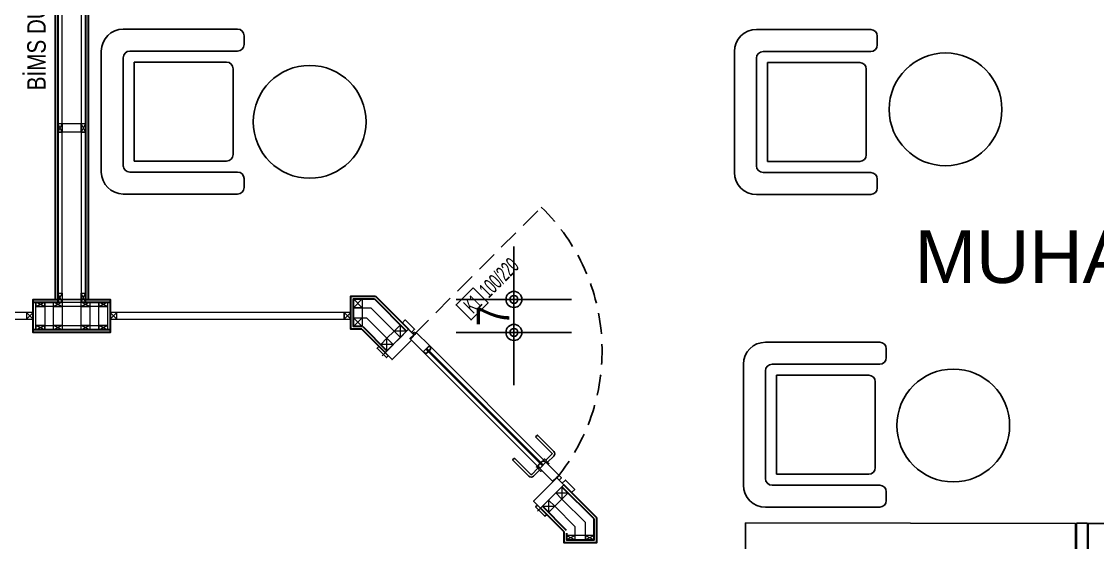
# Model space of a CAD drawing. Header units: centimetres. Extents: x 681015 to 688218, y 3995806 to 4004619.
# Drawn here: x 683788.7 to 684278.3, y 4002917.2 to 4003154 of the extents above; entities that cross this region are included whole.
import ezdxf
from ezdxf.enums import TextEntityAlignment as Align

# ---------------------------------------------------------------- set-up
doc = ezdxf.new("R2010")
doc.units = ezdxf.units.CM
doc.header["$LTSCALE"] = 100
doc.header["$MEASUREMENT"] = 0
doc.header["$PDMODE"] = 3
doc.linetypes.add('DUZ', pattern=[500, 500])
doc.linetypes.add('HIDDEN2', pattern=[0.1875, 0.125, -0.0625])
doc.layers.get('0').update_dxf_attribs({"linetype": 'DUZ'})
doc.layers.add('0 rölöve', color=7, linetype='Continuous', true_color=0xf1380e)
for name, color, linetype in [('A-PROFİL', 3, 'Continuous'), ('A-TEFRİŞ 2', 35, 'Continuous'), ('DIM-IC', 10, 'Continuous'), ('DUV', 4, 'Continuous'), ('kapi', 2, 'Continuous'), ('NOTASYON', 7, 'Continuous'), ('YAZI', 7, 'Continuous')]:
    doc.layers.add(name, color=color, linetype=linetype)
for name, color, linetype, lineweight in [('CAM', 151, 'Continuous', 15), ('no3_alçıpan kesit', 14, 'Continuous', 20), ('no3_kutu profil gorunus', 8, 'Continuous', 0), ('no3_kutuprofil kesit', 74, 'Continuous', 18), ('no3_mobilya aydınlatma', 50, 'Continuous', 13)]:
    doc.layers.add(name, color=color, linetype=linetype, lineweight=lineweight)
doc.styles.add('BAS', font='arial.ttf', dxfattribs={"height": 100})
doc.styles.add('OL', font='arial.ttf', dxfattribs={"width": 0.8, "height": 15})
doc.styles.add('SIMPLEX', font='turkce.shx', dxfattribs={"width": 0.65, "height": 10})
doc.styles.get("Standard").update_dxf_attribs({"font": 'arial.ttf'})
doc.dimstyles.new('ahmet 50', dxfattribs={"dimtxt": 25, "dimasz": 12, "dimexe": 0.18, "dimexo": 0.06, "dimgap": 2, "dimtad": 1, "dimdec": 0, "dimlfac": 0.5, "dimrnd": 1, "dimzin": 9, "dimdsep": 46, "dimtxsty": 'OL', "dimblk": 'DIMDOT2', "dimcen": 0.09, "dimse1": 1, "dimse2": 1, "dimclrd": 256, "dimclre": 256, "dimadec": 0, "dimazin": 0, "dimtfac": 1, "dimtdec": 0, "dimtix": 1, "dimtmove": 2, "dimatfit": 3, "dimldrblk": 'DIMDOT2', "dimfxl": 1, "dimtolj": 1, "dimarcsym": 0})

# ---------------------------------------------------------------- blocks, each defined once
blk = doc.blocks.new('DIMDOT2')
at = {"color": 0, "linetype": 'ByBlock'}
blk.add_line((0, -2.1875), (0, 2.1875), dxfattribs=at)
blk.add_line((-1, 0), (1, 0))
for radius in [0.3038, 0.1511]:
    blk.add_circle((0, 0), radius)
blk = doc.blocks.new('*D5606')
at = {"layer": 'DEFPOINTS', "color": 0, "transparency": 16777216}
for p in [(683960.66, 4003027.71), (683939.13, 4003012.71), (684012.73, 4003012.71)]:
    blk.add_point(p, dxfattribs=at)
at = {"layer": 'DIM-IC', "lineweight": -2, "transparency": 16777216}
for p, q in [((684012.73, 4003039.71), (684012.73, 4003051.71)), ((684012.73, 4003027.71), (684012.73, 4003012.71)), ((684012.73, 4003000.71), (684012.73, 4002988.71))]:
    blk.add_line(p, q, dxfattribs=at)
at = {"layer": 'DIM-IC', "lineweight": -2, "transparency": 16777216, "xscale": 12, "yscale": 12, "zscale": 12}
for p, rotation in [((684012.73, 4003027.71), 270), ((684012.73, 4003012.71), 90)]:
    blk.add_blockref('DIMDOT2', p, dxfattribs=dict(at, rotation=rotation))
at = {"layer": 'DIM-IC', "color": 0, "transparency": 16777216, "insert": (684003.23, 4003020.21), "char_height": 15, "attachment_point": 5, "rotation": 90, "style": 'OL'}
blk.add_mtext('\\A1;7', dxfattribs=at)
blk = doc.blocks.new('NOT-1')
at = {"layer": 'NOTASYON'}
blk.add_lwpolyline([(15.71, 13.8), (15.71, 0), (0, 0), (0, 13.8)], close=True, dxfattribs=at)
at = {"layer": 'NOTASYON', "style": 'SIMPLEX', "width": 0.55}
for tag, p in [('ISIM', (1.77, -1.37)), ('BOYUT', (17.74, -1.37))]:
    blk.add_attdef(tag, text='', height=10, dxfattribs=at).set_placement(p, align=Align.BOTTOM_LEFT)
blk = doc.blocks.new('vdfv')
at = {"layer": 'no3_kutu profil gorunus'}
blk.add_lwpolyline([(686283.78, 4060120.84), (686283.78, 4060117.84), (686438.78, 4060117.84), (686438.78, 4060120.84)], close=True, dxfattribs=at)
at = {"layer": 'no3_kutuprofil kesit'}
for points in [[(686286.78, 4060120.84), (686283.78, 4060120.84), (686283.78, 4060117.84), (686286.78, 4060117.84), (686286.78, 4060120.84), (686283.78, 4060117.84), (686286.78, 4060117.84), (686283.78, 4060120.84)], [(686337.8, 4060120.84), (686334.8, 4060120.84), (686334.8, 4060117.84), (686337.8, 4060117.84), (686337.8, 4060120.84), (686334.8, 4060117.84), (686337.8, 4060117.84), (686334.8, 4060120.84)], [(686387.74, 4060120.84), (686384.74, 4060120.84), (686384.74, 4060117.84), (686387.74, 4060117.84), (686387.74, 4060120.84), (686384.74, 4060117.84), (686387.74, 4060117.84), (686384.74, 4060120.84)], [(686438.78, 4060120.84), (686435.78, 4060120.84), (686435.78, 4060117.84), (686438.78, 4060117.84), (686438.78, 4060120.84), (686435.78, 4060117.84), (686438.78, 4060117.84), (686435.78, 4060120.84)]]:
    blk.add_lwpolyline(points, dxfattribs=at)

msp = doc.modelspace()

# ---------------------------------------------------------------- linework, layer by layer
at = {"layer": 'A-PROFİL', "lineweight": -2}
msp.add_lwpolyline([(683829.04, 4003012.71), (683794.04, 4003012.71), (683794.04, 4003027.71), (683829.04, 4003027.71)], close=True, dxfattribs=at)
at = {"layer": 'A-TEFRİŞ 2'}
for p, q in [((683834.99, 4003150.61), (683886.99, 4003150.61)), ((683889.99, 4003143.61), (683889.99, 4003147.61)), ((684123.09, 4003150.41), (684175.09, 4003150.41)), ((684178.09, 4003143.41), (684178.09, 4003147.41)), ((683824.99, 4003088.11), (683824.99, 4003140.61)), ((683834.99, 4003088.11), (683834.99, 4003137.61)), ((683837.99, 4003140.61), (683886.99, 4003140.61)), ((684113.09, 4003087.91), (684113.09, 4003140.41)), ((684123.09, 4003087.91), (684123.09, 4003137.41)), ((684126.09, 4003140.41), (684175.09, 4003140.41)), ((683839.99, 4003135.61), (683881.99, 4003135.61)), ((683839.99, 4003090.61), (683839.99, 4003135.61)), ((683839.99, 4003135.61), (683839.99, 4003090.61)), ((683839.99, 4003135.61), (683881.99, 4003135.61)), ((683884.99, 4003093.61), (683884.99, 4003132.61)), ((683884.99, 4003132.61), (683884.99, 4003093.61)), ((684128.09, 4003135.41), (684170.09, 4003135.41)), ((684128.09, 4003090.41), (684128.09, 4003135.41)), ((684128.09, 4003135.41), (684128.09, 4003090.41)), ((684128.09, 4003135.41), (684170.09, 4003135.41)), ((684173.09, 4003093.41), (684173.09, 4003132.41)), ((684173.09, 4003132.41), (684173.09, 4003093.41)), ((683834.99, 4003088.11), (683834.99, 4003088.61)), ((683839.99, 4003090.61), (683881.99, 4003090.61)), ((683839.99, 4003090.61), (683881.99, 4003090.61)), ((684123.09, 4003087.91), (684123.09, 4003088.41)), ((684128.09, 4003090.41), (684170.09, 4003090.41)), ((684128.09, 4003090.41), (684170.09, 4003090.41)), ((683824.99, 4003088.11), (683824.99, 4003085.61)), ((683837.99, 4003085.61), (683886.99, 4003085.61)), ((684113.09, 4003087.91), (684113.09, 4003085.41)), ((684126.09, 4003085.41), (684175.09, 4003085.41)), ((683889.99, 4003082.61), (683889.99, 4003078.61)), ((684178.09, 4003082.41), (684178.09, 4003078.41)), ((683834.99, 4003075.61), (683886.99, 4003075.61)), ((684123.09, 4003075.41), (684175.09, 4003075.41)), ((684127.18, 4003008.24), (684179.18, 4003008.24)), ((684182.18, 4003001.24), (684182.18, 4003005.24)), ((684117.18, 4002995.74), (684117.18, 4002998.24)), ((684117.18, 4002995.74), (684117.18, 4002943.24)), ((684127.18, 4002995.74), (684127.18, 4002946.24)), ((684127.18, 4002995.74), (684127.18, 4002995.24)), ((684130.18, 4002998.24), (684179.18, 4002998.24)), ((684132.18, 4002993.24), (684174.18, 4002993.24)), ((684132.18, 4002993.24), (684132.18, 4002948.24)), ((684132.18, 4002948.24), (684132.18, 4002993.24)), ((684132.18, 4002993.24), (684174.18, 4002993.24)), ((684177.18, 4002990.24), (684177.18, 4002951.24)), ((684177.18, 4002951.24), (684177.18, 4002990.24)), ((684132.18, 4002948.24), (684174.18, 4002948.24)), ((684132.18, 4002948.24), (684174.18, 4002948.24)), ((684130.18, 4002943.24), (684179.18, 4002943.24)), ((684182.18, 4002940.24), (684182.18, 4002936.24)), ((684127.18, 4002933.24), (684179.18, 4002933.24)), ((684273.69, 4002925.96), (684268.69, 4002925.96)), ((684268.69, 4002925.96), (684268.69, 4002726.56)), ((684273.69, 4002726.56), (684273.69, 4002925.96))]:
    msp.add_line(p, q, dxfattribs=at)
for points in [[(684118.12, 4002926.16), (684268.21, 4002925.86), (684268.21, 4002835.86), (684117.93, 4002836.16), (684118.12, 4002926.16)], [(684424.18, 4002925.86), (684274.09, 4002925.86), (684273.91, 4002835.86), (684424.18, 4002835.86), (684424.18, 4002925.86)]]:
    msp.add_lwpolyline(points, dxfattribs=at)
for centre in [(684209.13, 4003114.1), (683919.82, 4003108.45), (684212.65, 4002970.37)]:
    msp.add_circle(centre, 25.65, dxfattribs=at)
for centre, radius, start, end in [((683834.99, 4003140.61), 10, 90, 180), ((683886.99, 4003147.61), 3, 0, 90), ((684123.09, 4003140.41), 10, 90, 180), ((684175.09, 4003147.41), 3, 0, 90), ((683886.99, 4003143.61), 3, 270, 0), ((684175.09, 4003143.41), 3, 270, 0), ((683837.99, 4003137.61), 3, 90, 180), ((684126.09, 4003137.41), 3, 90, 180), ((683881.99, 4003132.61), 3, 0, 90), ((683881.99, 4003132.61), 3, 0, 90), ((684170.09, 4003132.41), 3, 0, 90), ((684170.09, 4003132.41), 3, 0, 90), ((683881.99, 4003093.61), 3, 270, 0), ((683881.99, 4003093.61), 3, 270, 0), ((684170.09, 4003093.41), 3, 270, 0), ((684170.09, 4003093.41), 3, 270, 0), ((683837.99, 4003088.61), 3, 180, 270), ((684126.09, 4003088.41), 3, 180, 270), ((683834.99, 4003085.61), 10, 180, 270), ((683886.99, 4003082.61), 3, 0, 90), ((684123.09, 4003085.41), 10, 180, 270), ((684175.09, 4003082.41), 3, 0, 90), ((683886.99, 4003078.61), 3, 270, 0), ((684175.09, 4003078.41), 3, 270, 0), ((684127.18, 4002998.24), 10, 90, 180), ((684179.18, 4003005.24), 3, 0, 90), ((684179.18, 4003001.24), 3, 270, 0), ((684130.18, 4002995.24), 3, 90, 180), ((684174.18, 4002990.24), 3, 0, 90), ((684174.18, 4002990.24), 3, 0, 90), ((684174.18, 4002951.24), 3, 270, 0), ((684174.18, 4002951.24), 3, 270, 0), ((684127.18, 4002943.24), 10, 180, 270), ((684130.18, 4002946.24), 3, 180, 270), ((684179.18, 4002940.24), 3, 0, 90), ((684179.18, 4002936.24), 3, 270, 0)]:
    msp.add_arc(centre, radius, start, end, dxfattribs=at)
at = {"layer": 'CAM', "lineweight": -2}
for p, q in [((684035.45, 4002943.41), (684050.45, 4002928.41)), ((684024.85, 4002932.8), (684035.45, 4002922.2))]:
    msp.add_line(p, q, dxfattribs=at)
at = {"layer": 'DUV', "lineweight": -2}
for p, q in [((683804.04, 4003027.71), (683804.04, 4003407.71)), ((683804.04, 4003027.71), (683804.04, 4003407.71)), ((683819.04, 4003027.71), (683819.04, 4003407.71)), ((683819.04, 4003027.71), (683819.04, 4003407.71)), ((683819.04, 4003027.71), (683819.04, 4003407.71)), ((683963.33, 4003012.71), (683952.72, 4003002.1)), ((683963.33, 4003012.71), (683952.72, 4003002.1)), ((683964.74, 4003014.12), (683956.96, 4003006.34)), ((684023.43, 4002931.39), (684034.04, 4002942)), ((684026.26, 4002934.22), (684034.04, 4002942))]:
    msp.add_line(p, q, dxfattribs=at)
at = {"layer": 'kapi', "linetype": 'HIDDEN2', "ltscale": 0.75}
msp.add_lwpolyline([(683967.22, 4003011.64), (684025.2, 4003069.62, -0.389764), (684032.27, 4002946.59)], format="xyb", dxfattribs=at)
msp.add_lwpolyline([(683967.22, 4003011.64), (684025.2, 4003069.62, -0.389764), (684032.27, 4002946.59)], format="xyb", dxfattribs=at)
msp.add_lwpolyline([(683967.22, 4003011.64), (684025.2, 4003069.62, -0.389764), (684032.27, 4002946.59)], format="xyb", dxfattribs=at)
at = {"layer": 'kapi'}
for points in [[(683966.16, 4003012.71), (683967.57, 4003014.12), (683963.33, 4003018.36), (683961.91, 4003016.95)], [(683966.16, 4003012.71), (683967.57, 4003014.12), (683963.33, 4003018.36), (683961.91, 4003016.95)], [(683966.16, 4003012.71), (683967.57, 4003014.12), (683963.33, 4003018.36), (683961.91, 4003016.95)], [(683967.22, 4003011.64), (683964.74, 4003014.12), (683954.14, 4003003.51), (683957.32, 4003000.33), (683966.16, 4003009.17), (683965.45, 4003009.87)], [(683971.46, 4003003.86), (683974.29, 4003006.69), (683968.46, 4003012.53), (683965.63, 4003009.7)], [(683971.46, 4003003.86), (683974.29, 4003006.69), (683968.46, 4003012.53), (683965.63, 4003009.7)], [(683971.46, 4003003.86), (683974.29, 4003006.69), (683968.46, 4003012.53), (683965.63, 4003009.7)], [(683955.55, 4003002.1), (683954.7, 4003001.25), (683950.46, 4003005.49), (683951.31, 4003006.34)], [(683971.64, 4003004.04), (683972.7, 4003005.1), (683973.76, 4003004.04), (683973.05, 4003003.33), (683972.35, 4003003.33)], [(683971.64, 4003004.04), (683972.7, 4003005.1), (683973.76, 4003004.04), (683973.05, 4003003.33), (683972.35, 4003003.33)], [(683971.64, 4003004.04), (683972.7, 4003005.1), (683973.76, 4003004.04), (683973.05, 4003003.33), (683972.35, 4003003.33)], [(683974.11, 4003006.52), (683973.05, 4003005.46), (683974.11, 4003004.39), (683974.82, 4003005.1), (683974.82, 4003005.81)], [(683974.11, 4003006.52), (683973.05, 4003005.46), (683974.11, 4003004.39), (683974.82, 4003005.1), (683974.82, 4003005.81)], [(683974.11, 4003006.52), (683973.05, 4003005.46), (683974.11, 4003004.39), (683974.82, 4003005.1), (683974.82, 4003005.81)], [(684023.41, 4002951.91), (684023.01, 4002951.51), (684025.02, 4002949.49), (684025.43, 4002949.9)], [(684023.41, 4002951.91), (684023.01, 4002951.51), (684025.02, 4002949.49), (684025.43, 4002949.9)], [(684023.41, 4002951.91), (684023.01, 4002951.51), (684025.02, 4002949.49), (684025.43, 4002949.9)], [(684024.67, 4002951.01), (684025.73, 4002952.07), (684024.67, 4002953.13), (684023.96, 4002952.43), (684023.96, 4002951.72)], [(684024.67, 4002951.01), (684025.73, 4002952.07), (684024.67, 4002953.13), (684023.96, 4002952.43), (684023.96, 4002951.72)], [(684024.67, 4002951.01), (684025.73, 4002952.07), (684024.67, 4002953.13), (684023.96, 4002952.43), (684023.96, 4002951.72)], [(684030.33, 4002945), (684024.49, 4002950.83), (684027.32, 4002953.66), (684034.39, 4002946.59), (684033.33, 4002945.53), (684032.09, 4002946.77), (684030.33, 4002945)], [(684030.33, 4002945), (684024.49, 4002950.83), (684027.32, 4002953.66), (684034.39, 4002946.59), (684033.33, 4002945.53), (684032.09, 4002946.77), (684030.33, 4002945)], [(684030.33, 4002945), (684024.49, 4002950.83), (684027.32, 4002953.66), (684034.39, 4002946.59), (684033.33, 4002945.53), (684032.09, 4002946.77), (684030.33, 4002945)], [(684027.14, 4002953.49), (684026.08, 4002952.43), (684025.02, 4002953.49), (684025.73, 4002954.19), (684026.44, 4002954.19)], [(684027.14, 4002953.49), (684026.08, 4002952.43), (684025.02, 4002953.49), (684025.73, 4002954.19), (684026.44, 4002954.19)], [(684027.14, 4002953.49), (684026.08, 4002952.43), (684025.02, 4002953.49), (684025.73, 4002954.19), (684026.44, 4002954.19)], [(684026.24, 4002954.74), (684026.65, 4002955.15), (684028.66, 4002953.13), (684028.26, 4002952.73)], [(684026.24, 4002954.74), (684026.65, 4002955.15), (684028.66, 4002953.13), (684028.26, 4002952.73)], [(684026.24, 4002954.74), (684026.65, 4002955.15), (684028.66, 4002953.13), (684028.26, 4002952.73)], [(684024.85, 4002932.8), (684035.45, 4002943.41), (684032.27, 4002946.59), (684021.66, 4002935.99)], [(684034.75, 4002944.12), (684036.16, 4002945.53), (684040.4, 4002941.29), (684038.99, 4002939.87)], [(684034.75, 4002944.12), (684036.16, 4002945.53), (684040.4, 4002941.29), (684038.99, 4002939.87)], [(684034.75, 4002944.12), (684036.16, 4002945.53), (684040.4, 4002941.29), (684038.99, 4002939.87)], [(684023.43, 4002934.22), (684022.58, 4002933.37), (684026.83, 4002929.13), (684027.67, 4002929.97)]]:
    msp.add_lwpolyline(points, close=True, dxfattribs=at)
for points in [[(683972.7, 4003005.1), (684025.73, 4002952.07)], [(683972.7, 4003005.1), (684025.73, 4002952.07)], [(683972.7, 4003005.1), (684025.73, 4002952.07)], [(683973.05, 4003005.46), (684026.08, 4002952.43)], [(683973.05, 4003005.46), (684026.08, 4002952.43)], [(683973.05, 4003005.46), (684026.08, 4002952.43)], [(684027.32, 4002953.66), (683974.29, 4003006.69)], [(684027.32, 4002953.66), (683974.29, 4003006.69)], [(684027.32, 4002953.66), (683974.29, 4003006.69)], [(684024.49, 4002950.83), (683971.46, 4003003.86)], [(684024.49, 4002950.83), (683971.46, 4003003.86)], [(684024.49, 4002950.83), (683971.46, 4003003.86)]]:
    msp.add_lwpolyline(points, dxfattribs=at)
for points in [[(684028.08, 4002953.72), (684030.86, 4002956.49, 0.414214), (684030.86, 4002958.61), (684023.43, 4002966.04), (684022.58, 4002965.19)], [(684028.08, 4002953.72), (684030.86, 4002956.49, 0.414214), (684030.86, 4002958.61), (684023.43, 4002966.04), (684022.58, 4002965.19)], [(684028.08, 4002953.72), (684030.86, 4002956.49, 0.414214), (684030.86, 4002958.61), (684023.43, 4002966.04), (684022.58, 4002965.19)], [(684027.23, 4002954.57), (684030.01, 4002957.34, 0.414214), (684030.01, 4002957.76), (684022.58, 4002965.19)], [(684027.23, 4002954.57), (684030.01, 4002957.34, 0.414214), (684030.01, 4002957.76), (684022.58, 4002965.19)], [(684027.23, 4002954.57), (684030.01, 4002957.34, 0.414214), (684030.01, 4002957.76), (684022.58, 4002965.19)], [(684024.44, 4002950.07), (684021.66, 4002947.3, -0.414214), (684019.54, 4002947.3), (684012.12, 4002954.72), (684012.97, 4002955.57)], [(684024.44, 4002950.07), (684021.66, 4002947.3, -0.414214), (684019.54, 4002947.3), (684012.12, 4002954.72), (684012.97, 4002955.57)], [(684024.44, 4002950.07), (684021.66, 4002947.3, -0.414214), (684019.54, 4002947.3), (684012.12, 4002954.72), (684012.97, 4002955.57)], [(684023.59, 4002950.92), (684020.82, 4002948.15, -0.414214), (684020.39, 4002948.15), (684012.97, 4002955.57)], [(684023.59, 4002950.92), (684020.82, 4002948.15, -0.414214), (684020.39, 4002948.15), (684012.97, 4002955.57)], [(684023.59, 4002950.92), (684020.82, 4002948.15, -0.414214), (684020.39, 4002948.15), (684012.97, 4002955.57)]]:
    msp.add_lwpolyline(points, format="xyb", dxfattribs=at)
msp.add_circle((683967.44, 4003012.19), 0.484, dxfattribs=at)
msp.add_circle((683967.44, 4003012.19), 0.484, dxfattribs=at)
msp.add_circle((683967.44, 4003012.19), 0.484, dxfattribs=at)
at = {"layer": 'no3_alçıpan kesit', "lineweight": 35}
for p, q in [((683804.04, 4003407.71), (683804.04, 4003027.71)), ((683805.24, 4003407.71), (683805.24, 4003027.71)), ((683817.84, 4003407.71), (683817.84, 4003027.71)), ((683819.04, 4003407.71), (683819.04, 4003027.71)), ((683949.24, 4003027.92), (683963.89, 4003013.27)), ((683949.74, 4003029.12), (683964.74, 4003014.12)), ((683944.03, 4003015.32), (683954.98, 4003004.36)), ((683943.53, 4003014.12), (683954.14, 4003003.51)), ((684049.25, 4002927.91), (684034.6, 4002942.56)), ((684050.45, 4002928.41), (684035.45, 4002943.41)), ((684035.45, 4002922.2), (684024.85, 4002932.8)), ((684036.65, 4002922.69), (684025.69, 4002933.65))]:
    msp.add_line(p, q, dxfattribs=at)
for points in [[(683817.84, 4003027.71), (683829.04, 4003027.71), (683829.04, 4003012.71), (683794.04, 4003012.71), (683794.04, 4003027.71), (683805.24, 4003027.71)], [(683817.84, 4003026.51), (683829.04, 4003026.51), (683829.04, 4003013.91), (683794.04, 4003013.91), (683794.04, 4003026.51), (683805.24, 4003026.51)], [(683943.53, 4003014.12), (683938.53, 4003014.12), (683938.53, 4003029.12), (683949.74, 4003029.12)], [(683942.73, 4003015.32), (683939.73, 4003015.32), (683939.73, 4003027.92), (683949.24, 4003027.92)], [(684035.45, 4002922.2), (684035.45, 4002917.2), (684050.45, 4002917.2), (684050.45, 4002928.41)], [(684036.65, 4002921.39), (684036.65, 4002918.4), (684049.25, 4002918.4), (684049.25, 4002927.91)]]:
    msp.add_lwpolyline(points, dxfattribs=at)
at = {"layer": 'no3_kutu profil gorunus'}
for p, q in [((683943.73, 4003023.92), (683947.59, 4003023.92)), ((683943.73, 4003023.92), (683943.73, 4003019.32)), ((683958.24, 4003013.27), (683947.59, 4003023.92)), ((683943.73, 4003019.32), (683945.68, 4003019.32)), ((683954.98, 4003010.02), (683945.68, 4003019.32)), ((684034.6, 4002936.9), (684045.25, 4002926.26)), ((684031.35, 4002933.65), (684040.65, 4002924.35)), ((684040.65, 4002920.4), (684040.65, 4002924.35)), ((684045.25, 4002920.4), (684045.25, 4002926.26)), ((684045.25, 4002920.4), (684040.65, 4002920.4))]:
    msp.add_line(p, q, dxfattribs=at)
for points in [[(683807.24, 4003403.71), (683805.24, 4003403.71), (683805.24, 4003030.51), (683807.24, 4003030.51)], [(683815.84, 4003030.51), (683817.84, 4003030.51), (683817.84, 4003403.71), (683815.84, 4003403.71)], [(683807.24, 4003107.71), (683815.84, 4003107.71), (683815.84, 4003103.71), (683807.24, 4003103.71)], [(683799.24, 4003026.51), (683827.84, 4003026.51), (683827.84, 4003024.51), (683799.24, 4003024.51)], [(683799.24, 4003024.51), (683799.24, 4003015.91), (683795.24, 4003015.91), (683795.24, 4003024.51)], [(683807.24, 4003024.51), (683807.24, 4003015.91), (683803.24, 4003015.91), (683803.24, 4003024.51)], [(683819.84, 4003024.51), (683819.84, 4003015.91), (683815.84, 4003015.91), (683815.84, 4003024.51)], [(683827.84, 4003024.51), (683827.84, 4003015.91), (683823.84, 4003015.91), (683823.84, 4003024.51)], [(683829.04, 4003021.71), (683829.04, 4003018.71), (683935.53, 4003018.71), (683935.53, 4003021.71)], [(683799.24, 4003015.91), (683823.84, 4003015.91), (683823.84, 4003013.91), (683799.24, 4003013.91)], [(683958.24, 4003013.27), (683961.06, 4003010.44), (683957.81, 4003007.19), (683954.98, 4003010.02)], [(684034.6, 4002936.9), (684031.78, 4002939.73), (684028.52, 4002936.48), (684031.35, 4002933.65)]]:
    msp.add_lwpolyline(points, close=True, dxfattribs=at)
at = {"layer": 'no3_kutuprofil kesit'}
for points in [[(683807.24, 4003107.71), (683807.24, 4003103.71), (683805.24, 4003103.71), (683805.24, 4003107.71), (683807.24, 4003107.71), (683805.24, 4003103.71), (683807.24, 4003103.71), (683805.24, 4003107.71)], [(683817.84, 4003107.71), (683817.84, 4003103.71), (683815.84, 4003103.71), (683815.84, 4003107.71), (683817.84, 4003107.71), (683815.84, 4003103.71), (683817.84, 4003103.71), (683815.84, 4003107.71)], [(683807.24, 4003026.51), (683805.24, 4003026.51), (683805.24, 4003030.51), (683807.24, 4003030.51), (683807.24, 4003026.51), (683805.24, 4003030.51), (683805.24, 4003026.51), (683807.24, 4003030.51)], [(683817.84, 4003026.51), (683815.84, 4003026.51), (683815.84, 4003030.51), (683817.84, 4003030.51), (683817.84, 4003026.51), (683815.84, 4003030.51), (683815.84, 4003026.51), (683817.84, 4003030.51)], [(683799.24, 4003024.51), (683795.24, 4003024.51), (683795.24, 4003026.51), (683799.24, 4003026.51), (683799.24, 4003024.51), (683795.24, 4003026.51), (683795.24, 4003024.51), (683799.24, 4003026.51)], [(683807.24, 4003026.51), (683807.24, 4003024.51), (683803.24, 4003024.51), (683803.24, 4003026.51), (683807.24, 4003026.51), (683803.24, 4003024.51), (683807.24, 4003024.51), (683803.24, 4003026.51)], [(683819.84, 4003026.51), (683819.84, 4003024.51), (683815.84, 4003024.51), (683815.84, 4003026.51), (683819.84, 4003026.51), (683815.84, 4003024.51), (683819.84, 4003024.51), (683815.84, 4003026.51)], [(683827.84, 4003024.51), (683823.84, 4003024.51), (683823.84, 4003026.51), (683827.84, 4003026.51), (683827.84, 4003024.51), (683823.84, 4003026.51), (683823.84, 4003024.51), (683827.84, 4003026.51)], [(683943.73, 4003027.92), (683943.73, 4003023.92), (683939.73, 4003023.92), (683939.73, 4003027.92), (683943.73, 4003027.92), (683939.73, 4003023.92), (683943.73, 4003023.92), (683939.73, 4003027.92)], [(683832.04, 4003021.71), (683829.04, 4003021.71), (683829.04, 4003018.71), (683832.04, 4003018.71), (683832.04, 4003021.71), (683829.04, 4003018.71), (683832.04, 4003018.71), (683829.04, 4003021.71)], [(683938.53, 4003021.71), (683935.53, 4003021.71), (683935.53, 4003018.71), (683938.53, 4003018.71), (683938.53, 4003021.71), (683935.53, 4003018.71), (683938.53, 4003018.71), (683935.53, 4003021.71)], [(683799.24, 4003013.91), (683795.24, 4003013.91), (683795.24, 4003015.91), (683799.24, 4003015.91), (683799.24, 4003013.91), (683795.24, 4003015.91), (683795.24, 4003013.91), (683799.24, 4003015.91)], [(683807.24, 4003015.91), (683807.24, 4003013.91), (683803.24, 4003013.91), (683803.24, 4003015.91), (683807.24, 4003015.91), (683803.24, 4003013.91), (683807.24, 4003013.91), (683803.24, 4003015.91)], [(683819.84, 4003015.91), (683819.84, 4003013.91), (683815.84, 4003013.91), (683815.84, 4003015.91), (683819.84, 4003015.91), (683815.84, 4003013.91), (683819.84, 4003013.91), (683815.84, 4003015.91)], [(683827.84, 4003013.91), (683823.84, 4003013.91), (683823.84, 4003015.91), (683827.84, 4003015.91), (683827.84, 4003013.91), (683823.84, 4003015.91), (683823.84, 4003013.91), (683827.84, 4003015.91)], [(683943.73, 4003019.32), (683943.73, 4003015.32), (683939.73, 4003015.32), (683939.73, 4003019.32), (683943.73, 4003019.32), (683939.73, 4003015.32), (683943.73, 4003015.32), (683939.73, 4003019.32)], [(683963.89, 4003013.27), (683961.06, 4003010.44), (683958.24, 4003013.27), (683961.06, 4003016.1), (683963.89, 4003013.27), (683958.24, 4003013.27), (683961.06, 4003010.44), (683961.06, 4003016.1)], [(683963.89, 4003013.27), (683961.06, 4003010.44), (683958.24, 4003013.27), (683961.06, 4003016.1), (683963.89, 4003013.27), (683958.24, 4003013.27), (683961.06, 4003010.44), (683961.06, 4003016.1)], [(683957.81, 4003007.19), (683954.98, 4003004.36), (683952.16, 4003007.19), (683954.98, 4003010.02), (683957.81, 4003007.19), (683952.16, 4003007.19), (683954.98, 4003004.36), (683954.98, 4003010.02)], [(684034.6, 4002942.56), (684031.78, 4002939.73), (684034.6, 4002936.9), (684037.43, 4002939.73), (684034.6, 4002942.56), (684034.6, 4002936.9), (684031.78, 4002939.73), (684037.43, 4002939.73)], [(684034.6, 4002942.56), (684031.78, 4002939.73), (684034.6, 4002936.9), (684037.43, 4002939.73), (684034.6, 4002942.56), (684034.6, 4002936.9), (684031.78, 4002939.73), (684037.43, 4002939.73)], [(684028.52, 4002936.48), (684025.69, 4002933.65), (684028.52, 4002930.82), (684031.35, 4002933.65), (684028.52, 4002936.48), (684028.52, 4002930.82), (684025.69, 4002933.65), (684031.35, 4002933.65)], [(684040.65, 4002920.4), (684036.65, 4002920.4), (684036.65, 4002918.4), (684040.65, 4002918.4), (684040.65, 4002920.4), (684036.65, 4002918.4), (684036.65, 4002920.4), (684040.65, 4002918.4)], [(684049.25, 4002920.4), (684045.25, 4002920.4), (684045.25, 4002918.4), (684049.25, 4002918.4), (684049.25, 4002920.4), (684045.25, 4002918.4), (684045.25, 4002920.4), (684049.25, 4002918.4)]]:
    msp.add_lwpolyline(points, dxfattribs=at)

# ---------------------------------------------------------------- block references
at = {"layer": 'no3_mobilya aydınlatma', "color": 7}
msp.add_blockref('vdfv', (-2644.75, -57099.13), dxfattribs=at)
at = {"layer": 'NOTASYON'}
ref = msp.add_blockref('NOT-1', (683993.24, 4003018.38), dxfattribs=dict(at, xscale=0.7000000000055203, yscale=0.7000000000055203, zscale=0.7000000000055203, rotation=44.99999999999999))
ref.add_attrib('BOYUT', '100/220', dxfattribs={"height": 7, "rotation": 45, "style": 'SIMPLEX', "width": 0.6}).set_placement((684002.7, 4003026.48), align=Align.BOTTOM_LEFT)
ref.add_attrib('ISIM', 'K1', dxfattribs={"height": 7, "rotation": 45, "style": 'SIMPLEX', "width": 0.55}).set_placement((683995.7, 4003019.48), align=Align.BOTTOM_LEFT)
ref = msp.add_blockref('NOT-1', (683993.24, 4003018.38), dxfattribs=dict(at, xscale=0.7000000000055203, yscale=0.7000000000055203, zscale=0.7000000000055203, rotation=44.99999999999999))
ref.add_attrib('BOYUT', '100/220', dxfattribs={"height": 7, "rotation": 45, "style": 'SIMPLEX', "width": 0.6}).set_placement((684002.7, 4003026.48), align=Align.BOTTOM_LEFT)
ref.add_attrib('ISIM', 'K1', dxfattribs={"height": 7, "rotation": 45, "style": 'SIMPLEX', "width": 0.55}).set_placement((683995.7, 4003019.48), align=Align.BOTTOM_LEFT)

# ---------------------------------------------------------------- texts
at = {"layer": '0 rölöve', "color": 252}
msp.add_text('MUHASABE', height=24, dxfattribs=at).set_placement((684195.13, 4003035.16))
at = {"layer": 'YAZI', "style": 'BAS', "width": 0.8}
msp.add_text('BİMS DUVAR ', height=8.4, rotation=90, dxfattribs=at).set_placement((683799.7, 4003122.8))

# ---------------------------------------------------------------- dimensions: what is measured, and where the dimension line sits
at = {"layer": 'DIM-IC'}
dim = msp.add_linear_dim(base=(684012.732725, 4003012.706457), p1=(683960.663862, 4003027.706455), p2=(683939.129665, 4003012.706457), angle=90, dimstyle='ahmet 50', dxfattribs=at)
dim.commit()
dim.dimension.update_dxf_attribs({"geometry": '*D5606', "text_midpoint": (684003.232725, 4003020.206456)})

doc.saveas('drawing.dxf')
